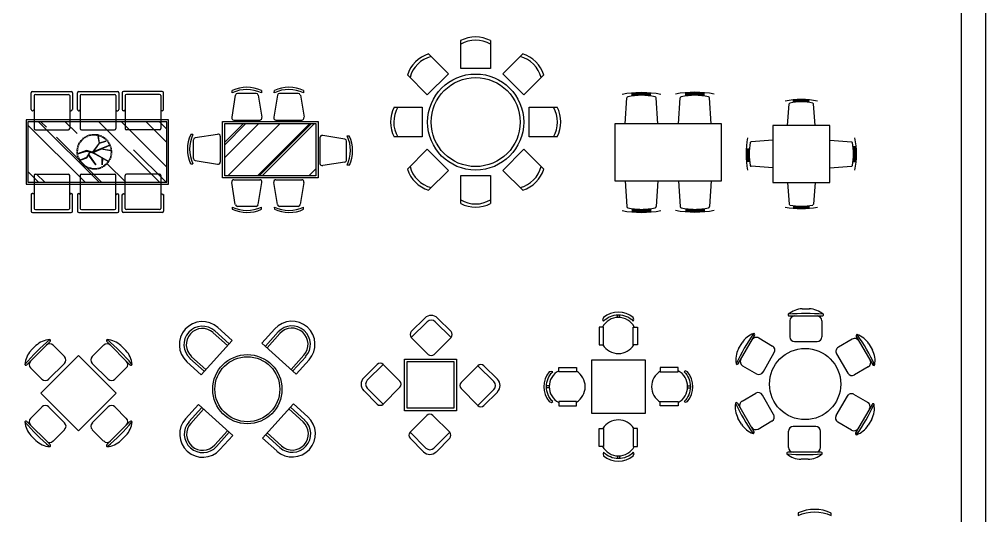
# Model space of a CAD drawing. Header units: inches. Extents: x 10.6 to 53.1, y 11.1 to 35.9.
# Drawn here: x 18.02 to 31.59, y 17.93 to 24.9 of the extents above; entities that cross this region are included whole.
import ezdxf

# ---------------------------------------------------------------- set-up
doc = ezdxf.new("R2010")
doc.units = ezdxf.units.IN
doc.header["$MEASUREMENT"] = 0
for name, color, linetype in [('02', 2, 'Continuous'), ('4', 4, 'Continuous'), ('8', 8, 'Continuous'), ('kadrbm', 4, 'Continuous')]:
    doc.layers.add(name, color=color, linetype=linetype)

# ---------------------------------------------------------------- blocks, each defined once
blk = doc.blocks.new('kadrbm')
at = {"layer": 'kadrbm', "color": 4}
blk.add_lwpolyline([(0, 0), (0, 24.797), (21, 24.797), (21, 0), (0, 0)], close=True, dxfattribs=at)
blk.add_lwpolyline([(20.663, 0.326), (20.663, 24.46), (0.337, 24.46), (0.337, 0.326), (20.663, 0.326)], dxfattribs=at)

msp = doc.modelspace()

# ---------------------------------------------------------------- hatches: boundary and pattern name
at = {"layer": '8'}
h = msp.add_hatch(dxfattribs=at)
h.set_pattern_fill('AR-RROOF', color=256, scale=0.6, angle=315, style=0)
h.set_pattern_definition([(315, (37.8624, 73.46845), (1.357645, -0.509117), [9, -1.2, 3, -0.6]), (315, (38.6388, 73.1163), (0.140007, 0.988535), [1.8, -0.198, 3.6, -0.45]), (315, (38.43514, 73.61694), (2.49043, -1.9219162), [4.8, -0.84, 2.4, -0.6])])
h.paths.add_polyline_path([(18.141, 22.614), (20.091, 22.614), (20.091, 23.464), (18.141, 23.464)])
h = msp.add_hatch(dxfattribs=at)
h.set_pattern_fill('AR-RROOF', color=256, scale=0.02, angle=45, style=0)
h.set_pattern_definition([(45, (-6.25346, 33.8795), (0.431052, 1.149473), [7.62, -1.016, 2.54, -0.508]), (45, (-5.9553, 34.5369), (-0.83696, 0.11854), [1.524, -0.16764, 3.048, -0.381]), (45, (-6.37918, 34.36445), (1.6272224, 2.108564), [4.064, -0.7112, 2.032, -0.508])])
h.paths.add_polyline_path([(20.903, 23.437), (20.903, 22.704), (22.184, 22.704), (22.184, 23.437)])

# ---------------------------------------------------------------- linework, layer by layer
at = {"layer": '02'}
for p, q in [((24.216, 24.21), (24.216, 24.603)), ((24.634, 24.603), (24.635, 24.603)), ((24.635, 24.603), (24.635, 24.21)), ((23.764, 24.415), (23.765, 24.416)), ((23.765, 24.416), (24.043, 24.138)), ((24.808, 24.138), (25.086, 24.416)), ((24.635, 24.21), (24.216, 24.21)), ((23.747, 23.842), (23.469, 24.12)), ((24.043, 24.138), (23.747, 23.842)), ((25.104, 23.842), (24.808, 24.138)), ((25.382, 24.12), (25.104, 23.842)), ((25.382, 24.121), (25.382, 24.12)), ((18.205, 23.888), (18.749, 23.888)), ((18.854, 23.888), (19.398, 23.888)), ((20.027, 23.888), (19.483, 23.888)), ((21.008, 23.87), (21.009, 23.9)), ((21.42, 23.901), (21.419, 23.869)), ((21.599, 23.87), (21.6, 23.9)), ((22.011, 23.901), (22.01, 23.869)), ((26.661, 23.83), (26.661, 23.875)), ((26.673, 23.831), (26.673, 23.876)), ((26.685, 23.832), (26.685, 23.877)), ((26.697, 23.833), (26.697, 23.877)), ((26.709, 23.834), (26.709, 23.877)), ((26.721, 23.835), (26.721, 23.878)), ((26.733, 23.835), (26.733, 23.878)), ((26.745, 23.836), (26.745, 23.878)), ((26.753, 23.836), (26.753, 23.878)), ((26.762, 23.836), (26.762, 23.878)), ((26.774, 23.835), (26.774, 23.878)), ((26.786, 23.835), (26.786, 23.878)), ((26.798, 23.834), (26.798, 23.877)), ((26.81, 23.833), (26.81, 23.877)), ((26.822, 23.832), (26.822, 23.877)), ((26.834, 23.831), (26.834, 23.876)), ((26.846, 23.83), (26.846, 23.875)), ((27.411, 23.83), (27.411, 23.875)), ((27.423, 23.831), (27.423, 23.876)), ((27.435, 23.832), (27.435, 23.877)), ((27.447, 23.833), (27.447, 23.877)), ((27.459, 23.834), (27.459, 23.877)), ((27.471, 23.835), (27.471, 23.878)), ((27.483, 23.835), (27.483, 23.878)), ((27.495, 23.836), (27.495, 23.878)), ((27.503, 23.836), (27.503, 23.878)), ((27.512, 23.836), (27.512, 23.878)), ((27.524, 23.835), (27.524, 23.878)), ((27.536, 23.835), (27.536, 23.878)), ((27.548, 23.834), (27.548, 23.877)), ((27.56, 23.833), (27.56, 23.877)), ((27.572, 23.832), (27.572, 23.877)), ((27.584, 23.831), (27.584, 23.876)), ((27.596, 23.83), (27.596, 23.875)), ((18.187, 23.637), (18.187, 23.87)), ((18.227, 23.83), (18.227, 23.368)), ((18.245, 23.848), (18.709, 23.848)), ((18.727, 23.83), (18.727, 23.368)), ((18.767, 23.87), (18.767, 23.637)), ((18.836, 23.637), (18.836, 23.87)), ((18.876, 23.83), (18.876, 23.368)), ((18.894, 23.848), (19.358, 23.848)), ((19.376, 23.83), (19.376, 23.368)), ((19.416, 23.87), (19.416, 23.637)), ((19.465, 23.87), (19.465, 23.637)), ((19.505, 23.83), (19.505, 23.368)), ((19.987, 23.848), (19.523, 23.848)), ((20.005, 23.83), (20.005, 23.368)), ((20.045, 23.637), (20.045, 23.87)), ((21.051, 23.836), (21.001, 23.527)), ((21.344, 23.861), (21.083, 23.861)), ((21.375, 23.836), (21.426, 23.527)), ((21.643, 23.836), (21.592, 23.527)), ((21.935, 23.861), (21.674, 23.861)), ((21.967, 23.836), (22.017, 23.527)), ((26.523, 23.435), (26.547, 23.798)), ((26.625, 23.825), (26.625, 23.873)), ((26.637, 23.827), (26.637, 23.874)), ((26.649, 23.828), (26.649, 23.874)), ((26.858, 23.828), (26.858, 23.874)), ((26.87, 23.827), (26.87, 23.874)), ((26.882, 23.825), (26.882, 23.873)), ((26.984, 23.435), (26.96, 23.798)), ((27.273, 23.435), (27.297, 23.798)), ((27.375, 23.825), (27.375, 23.873)), ((27.387, 23.827), (27.387, 23.874)), ((27.399, 23.828), (27.399, 23.874)), ((27.608, 23.828), (27.608, 23.874)), ((27.62, 23.827), (27.62, 23.874)), ((27.632, 23.825), (27.632, 23.873)), ((27.734, 23.435), (27.71, 23.798)), ((28.89, 23.736), (28.89, 23.775)), ((28.9, 23.737), (28.9, 23.776)), ((28.91, 23.739), (28.91, 23.777)), ((28.92, 23.74), (28.92, 23.778)), ((28.93, 23.741), (28.93, 23.778)), ((28.94, 23.742), (28.94, 23.779)), ((28.95, 23.742), (28.95, 23.779)), ((28.96, 23.743), (28.96, 23.779)), ((28.97, 23.744), (28.97, 23.78)), ((28.98, 23.744), (28.98, 23.78)), ((28.99, 23.744), (28.99, 23.78)), ((28.997, 23.745), (28.997, 23.78)), ((29.005, 23.744), (29.005, 23.78)), ((29.015, 23.744), (29.015, 23.78)), ((29.025, 23.744), (29.025, 23.78)), ((29.035, 23.743), (29.035, 23.779)), ((29.045, 23.742), (29.045, 23.779)), ((29.055, 23.742), (29.055, 23.779)), ((29.065, 23.741), (29.065, 23.778)), ((29.075, 23.74), (29.075, 23.778)), ((29.085, 23.739), (29.085, 23.777)), ((29.095, 23.737), (29.095, 23.776)), ((29.105, 23.736), (29.105, 23.775)), ((18.205, 23.619), (18.209, 23.619)), ((18.745, 23.619), (18.749, 23.619)), ((18.854, 23.619), (18.858, 23.619)), ((19.394, 23.619), (19.398, 23.619)), ((19.487, 23.619), (19.483, 23.619)), ((20.027, 23.619), (20.023, 23.619)), ((23.282, 23.669), (23.675, 23.669)), ((23.282, 23.667), (23.282, 23.669)), ((23.675, 23.669), (23.675, 23.25)), ((25.176, 23.669), (25.569, 23.669)), ((25.176, 23.25), (25.176, 23.669)), ((28.805, 23.41), (28.826, 23.713)), ((29.19, 23.41), (29.169, 23.713)), ((20.116, 23.489), (18.116, 23.489)), ((18.116, 23.489), (18.116, 22.589)), ((20.116, 22.589), (20.116, 23.489)), ((21.032, 23.487), (21.395, 23.487)), ((21.623, 23.487), (21.986, 23.487)), ((20.091, 23.464), (18.141, 23.464)), ((18.141, 23.464), (18.141, 22.614)), ((18.245, 23.35), (18.709, 23.35)), ((18.894, 23.35), (19.358, 23.35)), ((19.987, 23.35), (19.523, 23.35)), ((20.091, 22.614), (20.091, 23.464)), ((20.457, 23.285), (20.427, 23.283)), ((20.465, 22.948), (20.465, 23.21)), ((20.49, 23.241), (20.8, 23.291)), ((20.84, 23.26), (20.84, 22.898)), ((22.239, 23.241), (22.239, 22.878)), ((22.589, 23.221), (22.279, 23.272)), ((22.623, 23.265), (22.652, 23.264)), ((23.675, 23.25), (23.282, 23.25)), ((25.569, 23.25), (25.176, 23.25)), ((25.569, 23.251), (25.569, 23.25)), ((28.597, 23.203), (28.295, 23.182)), ((29.397, 23.203), (29.7, 23.182)), ((22.614, 22.929), (22.614, 23.19)), ((23.469, 22.799), (23.747, 23.077)), ((23.747, 23.077), (24.043, 22.78)), ((24.808, 22.78), (25.104, 23.077)), ((25.104, 23.077), (25.382, 22.799)), ((28.266, 23.068), (28.229, 23.068)), ((28.267, 23.078), (28.23, 23.078)), ((29.723, 23.118), (29.763, 23.118)), ((29.724, 23.108), (29.763, 23.108)), ((29.726, 23.098), (29.764, 23.098)), ((29.727, 23.088), (29.765, 23.088)), ((29.728, 23.078), (29.765, 23.078)), ((29.729, 23.068), (29.766, 23.068)), ((28.265, 23.048), (28.228, 23.048)), ((28.264, 23.038), (28.228, 23.038)), ((28.264, 23.028), (28.228, 23.028)), ((28.263, 23.018), (28.228, 23.018)), ((28.263, 23.01), (28.228, 23.01)), ((28.263, 23.003), (28.228, 23.003)), ((28.264, 22.993), (28.228, 22.993)), ((28.264, 22.983), (28.228, 22.983)), ((28.265, 22.973), (28.228, 22.973)), ((28.265, 23.058), (28.229, 23.058)), ((28.265, 22.963), (28.229, 22.963)), ((28.266, 22.953), (28.229, 22.953)), ((28.267, 22.943), (28.23, 22.943)), ((28.268, 22.933), (28.23, 22.933)), ((29.727, 22.933), (29.765, 22.933)), ((29.728, 22.943), (29.765, 22.943)), ((29.729, 22.953), (29.766, 22.953)), ((29.73, 23.058), (29.766, 23.058)), ((29.73, 23.048), (29.767, 23.048)), ((29.73, 22.973), (29.767, 22.973)), ((29.73, 22.963), (29.766, 22.963)), ((29.731, 23.038), (29.767, 23.038)), ((29.731, 23.028), (29.767, 23.028)), ((29.731, 22.993), (29.767, 22.993)), ((29.731, 22.983), (29.767, 22.983)), ((29.732, 23.018), (29.767, 23.018)), ((29.732, 23.01), (29.767, 23.01)), ((29.732, 23.003), (29.767, 23.003)), ((19.049, 22.813), (19.047, 22.793)), ((19.067, 22.811), (19.066, 22.791)), ((19.085, 22.812), (19.086, 22.792)), ((19.103, 22.813), (19.105, 22.793)), ((20.426, 22.873), (20.458, 22.874)), ((20.49, 22.917), (20.8, 22.866)), ((22.589, 22.897), (22.279, 22.847)), ((22.653, 22.853), (22.622, 22.854)), ((28.269, 22.923), (28.231, 22.923)), ((28.27, 22.913), (28.232, 22.913)), ((28.272, 22.903), (28.232, 22.903)), ((28.597, 22.818), (28.295, 22.838)), ((29.397, 22.818), (29.7, 22.838)), ((29.723, 22.903), (29.763, 22.903)), ((29.724, 22.913), (29.763, 22.913)), ((29.726, 22.923), (29.764, 22.923)), ((18.227, 22.709), (18.227, 22.247)), ((18.245, 22.727), (18.709, 22.727)), ((18.727, 22.247), (18.727, 22.709)), ((18.876, 22.709), (18.876, 22.247)), ((18.894, 22.727), (19.358, 22.727)), ((19.376, 22.247), (19.376, 22.709)), ((19.505, 22.247), (19.505, 22.709)), ((19.987, 22.727), (19.523, 22.727)), ((20.005, 22.709), (20.005, 22.247)), ((24.043, 22.78), (23.765, 22.502)), ((24.216, 22.316), (24.216, 22.709)), ((24.216, 22.709), (24.635, 22.709)), ((24.635, 22.709), (24.635, 22.316)), ((25.086, 22.503), (24.808, 22.78)), ((18.116, 22.589), (20.116, 22.589)), ((18.141, 22.614), (20.091, 22.614)), ((21.051, 22.299), (21.001, 22.609)), ((21.032, 22.649), (21.395, 22.649)), ((21.375, 22.299), (21.426, 22.609)), ((21.643, 22.299), (21.592, 22.609)), ((21.623, 22.649), (21.986, 22.649)), ((21.967, 22.299), (22.017, 22.609)), ((26.523, 22.635), (26.547, 22.271)), ((26.984, 22.635), (26.96, 22.271)), ((27.273, 22.635), (27.297, 22.271)), ((27.734, 22.635), (27.71, 22.271)), ((28.805, 22.61), (28.826, 22.308)), ((29.19, 22.61), (29.169, 22.308)), ((18.187, 22.44), (18.187, 22.207)), ((18.205, 22.458), (18.209, 22.458)), ((18.745, 22.455), (18.749, 22.455)), ((18.767, 22.207), (18.767, 22.44)), ((18.836, 22.44), (18.836, 22.207)), ((18.854, 22.454), (18.858, 22.454)), ((19.394, 22.45), (19.398, 22.45)), ((19.416, 22.207), (19.416, 22.44)), ((19.465, 22.207), (19.465, 22.44)), ((19.487, 22.45), (19.483, 22.45)), ((20.027, 22.446), (20.023, 22.446)), ((20.045, 22.44), (20.045, 22.207)), ((25.087, 22.503), (25.086, 22.503)), ((21.008, 22.265), (21.009, 22.236)), ((21.344, 22.274), (21.083, 22.274)), ((21.42, 22.235), (21.419, 22.266)), ((21.599, 22.265), (21.6, 22.236)), ((21.935, 22.274), (21.674, 22.274)), ((22.011, 22.235), (22.01, 22.266)), ((24.217, 22.316), (24.216, 22.316)), ((28.89, 22.285), (28.89, 22.245)), ((28.9, 22.283), (28.9, 22.244)), ((28.91, 22.282), (28.91, 22.244)), ((28.92, 22.281), (28.92, 22.243)), ((28.93, 22.28), (28.93, 22.242)), ((28.94, 22.279), (28.94, 22.242)), ((28.95, 22.278), (28.95, 22.241)), ((28.96, 22.277), (28.96, 22.241)), ((28.97, 22.277), (28.97, 22.241)), ((28.98, 22.276), (28.98, 22.241)), ((28.99, 22.276), (28.99, 22.241)), ((28.997, 22.276), (28.997, 22.241)), ((29.005, 22.276), (29.005, 22.241)), ((29.015, 22.276), (29.015, 22.241)), ((29.025, 22.277), (29.025, 22.241)), ((29.035, 22.277), (29.035, 22.241)), ((29.045, 22.278), (29.045, 22.241)), ((29.055, 22.279), (29.055, 22.242)), ((29.065, 22.28), (29.065, 22.242)), ((29.075, 22.281), (29.075, 22.243)), ((29.085, 22.282), (29.085, 22.244)), ((29.095, 22.283), (29.095, 22.244)), ((29.105, 22.285), (29.105, 22.245)), ((18.205, 22.189), (18.749, 22.189)), ((18.245, 22.229), (18.709, 22.229)), ((18.854, 22.189), (19.398, 22.189)), ((18.894, 22.229), (19.358, 22.229)), ((20.027, 22.189), (19.483, 22.189)), ((19.987, 22.229), (19.523, 22.229)), ((26.625, 22.244), (26.625, 22.196)), ((26.637, 22.242), (26.637, 22.195)), ((26.649, 22.241), (26.649, 22.195)), ((26.661, 22.239), (26.661, 22.194)), ((26.673, 22.238), (26.673, 22.193)), ((26.685, 22.237), (26.685, 22.192)), ((26.697, 22.236), (26.697, 22.192)), ((26.709, 22.235), (26.709, 22.192)), ((26.721, 22.234), (26.721, 22.191)), ((26.733, 22.234), (26.733, 22.191)), ((26.745, 22.233), (26.745, 22.191)), ((26.753, 22.233), (26.753, 22.191)), ((26.762, 22.233), (26.762, 22.191)), ((26.774, 22.234), (26.774, 22.191)), ((26.786, 22.234), (26.786, 22.191)), ((26.798, 22.235), (26.798, 22.192)), ((26.81, 22.236), (26.81, 22.192)), ((26.822, 22.237), (26.822, 22.192)), ((26.834, 22.238), (26.834, 22.193)), ((26.846, 22.239), (26.846, 22.194)), ((26.858, 22.241), (26.858, 22.195)), ((26.87, 22.242), (26.87, 22.195)), ((26.882, 22.244), (26.882, 22.196)), ((27.375, 22.244), (27.375, 22.196)), ((27.387, 22.242), (27.387, 22.195)), ((27.399, 22.241), (27.399, 22.195)), ((27.411, 22.239), (27.411, 22.194)), ((27.423, 22.238), (27.423, 22.193)), ((27.435, 22.237), (27.435, 22.192)), ((27.447, 22.236), (27.447, 22.192)), ((27.459, 22.235), (27.459, 22.192)), ((27.471, 22.234), (27.471, 22.191)), ((27.483, 22.234), (27.483, 22.191)), ((27.495, 22.233), (27.495, 22.191)), ((27.503, 22.233), (27.503, 22.191)), ((27.512, 22.233), (27.512, 22.191)), ((27.524, 22.234), (27.524, 22.191)), ((27.536, 22.234), (27.536, 22.191)), ((27.548, 22.235), (27.548, 22.192)), ((27.56, 22.236), (27.56, 22.192)), ((27.572, 22.237), (27.572, 22.192)), ((27.584, 22.238), (27.584, 22.193)), ((27.596, 22.239), (27.596, 22.194)), ((27.608, 22.241), (27.608, 22.195)), ((27.62, 22.242), (27.62, 22.195)), ((27.632, 22.244), (27.632, 22.196)), ((29.01, 20.836), (29.11, 20.836)), ((23.523, 20.518), (23.711, 20.706)), ((23.523, 20.433), (23.745, 20.655)), ((23.859, 20.655), (24.08, 20.433)), ((23.892, 20.706), (24.08, 20.518)), ((26.415, 20.714), (26.415, 20.752)), ((26.444, 20.714), (26.444, 20.752)), ((28.83, 20.736), (29.29, 20.736)), ((28.835, 20.668), (28.835, 20.443)), ((29.285, 20.668), (29.285, 20.443)), ((20.942, 20.32), (20.742, 20.501)), ((20.964, 20.344), (20.764, 20.525)), ((21.008, 20.392), (20.807, 20.573)), ((21.426, 20.354), (21.607, 20.555)), ((21.474, 20.311), (21.655, 20.511)), ((21.498, 20.289), (21.679, 20.49)), ((18.127, 20.05), (18.452, 20.376)), ((19.248, 20.376), (19.573, 20.05)), ((21.008, 20.392), (20.574, 19.911)), ((21.907, 19.92), (21.426, 20.354)), ((23.759, 20.197), (23.523, 20.433)), ((24.08, 20.433), (23.844, 20.197)), ((28.113, 20.066), (28.343, 20.465)), ((28.116, 20.273), (28.166, 20.358)), ((28.399, 20.427), (28.593, 20.314)), ((28.903, 20.376), (29.218, 20.376)), ((29.713, 20.411), (29.518, 20.299)), ((29.769, 20.449), (29.999, 20.051)), ((18.183, 20.249), (18.253, 20.319)), ((18.496, 20.324), (18.655, 20.165)), ((19.204, 20.324), (19.045, 20.165)), ((19.446, 20.319), (19.516, 20.249)), ((28.461, 19.949), (28.618, 20.222)), ((29.945, 20.343), (29.995, 20.257)), ((18.85, 20.183), (18.32, 19.652)), ((19.38, 19.652), (18.85, 20.183)), ((20.574, 19.911), (20.373, 20.092)), ((20.617, 19.959), (20.416, 20.14)), ((20.639, 19.983), (20.438, 20.164)), ((21.835, 19.985), (22.016, 20.186)), ((21.859, 19.964), (22.04, 20.164)), ((21.907, 19.92), (22.088, 20.121)), ((29.493, 20.206), (29.651, 19.934)), ((18.178, 20.006), (18.337, 19.847)), ((18.432, 19.847), (18.655, 20.07)), ((19.045, 20.07), (19.267, 19.847)), ((19.522, 20.006), (19.363, 19.847)), ((22.854, 19.868), (23.042, 20.056)), ((22.905, 19.834), (23.127, 20.056)), ((23.127, 20.056), (23.363, 19.82)), ((24.222, 19.801), (24.458, 20.037)), ((24.458, 20.037), (24.68, 19.816)), ((24.542, 20.037), (24.731, 19.849)), ((28.174, 20.037), (28.368, 19.924)), ((29.938, 20.021), (29.743, 19.909)), ((23.042, 19.499), (22.854, 19.687)), ((23.127, 19.499), (22.905, 19.72)), ((23.363, 19.735), (23.127, 19.499)), ((24.458, 19.48), (24.222, 19.716)), ((24.68, 19.702), (24.458, 19.48)), ((25.458, 19.757), (25.42, 19.757)), ((25.458, 19.728), (25.42, 19.728)), ((27.402, 19.757), (27.44, 19.757)), ((27.402, 19.728), (27.44, 19.728)), ((18.32, 19.652), (18.85, 19.122)), ((18.85, 19.122), (19.38, 19.652)), ((24.731, 19.668), (24.542, 19.48)), ((28.165, 19.538), (28.359, 19.651)), ((28.609, 19.353), (28.452, 19.626)), ((29.642, 19.61), (29.484, 19.338)), ((29.929, 19.523), (29.734, 19.635)), ((18.178, 19.298), (18.337, 19.457)), ((18.655, 19.235), (18.433, 19.457)), ((19.268, 19.458), (19.045, 19.235)), ((19.522, 19.298), (19.363, 19.458)), ((20.535, 19.493), (20.354, 19.293)), ((20.583, 19.45), (20.402, 19.249)), ((20.607, 19.428), (20.427, 19.227)), ((20.535, 19.493), (21.016, 19.059)), ((21.435, 19.021), (21.869, 19.502)), ((21.804, 19.43), (22.004, 19.249)), ((21.825, 19.454), (22.026, 19.273)), ((21.869, 19.502), (22.069, 19.321)), ((28.334, 19.11), (28.104, 19.509)), ((29.99, 19.493), (29.76, 19.095)), ((23.505, 19.103), (23.741, 19.339)), ((23.825, 19.339), (24.062, 19.103)), ((28.157, 19.216), (28.107, 19.302)), ((29.986, 19.287), (29.936, 19.201)), ((18.452, 18.929), (18.127, 19.254)), ((18.496, 18.98), (18.655, 19.139)), ((19.204, 18.98), (19.045, 19.139)), ((19.573, 19.254), (19.248, 18.929)), ((28.39, 19.148), (28.584, 19.261)), ((29.2, 19.184), (28.885, 19.184)), ((29.704, 19.133), (29.509, 19.245)), ((18.254, 18.986), (18.184, 19.056)), ((19.517, 19.056), (19.447, 18.986)), ((20.944, 19.124), (20.763, 18.924)), ((20.968, 19.102), (20.787, 18.902)), ((21.016, 19.059), (20.836, 18.859)), ((21.435, 19.021), (21.635, 18.84)), ((21.478, 19.069), (21.679, 18.888)), ((21.5, 19.093), (21.7, 18.912)), ((23.726, 18.881), (23.505, 19.103)), ((23.693, 18.83), (23.505, 19.018)), ((24.062, 19.103), (23.84, 18.881)), ((24.062, 19.018), (23.874, 18.83)), ((28.817, 18.891), (28.817, 19.116)), ((29.267, 18.891), (29.267, 19.116)), ((26.415, 18.771), (26.415, 18.733)), ((26.444, 18.771), (26.444, 18.733)), ((29.272, 18.824), (28.812, 18.824)), ((29.092, 18.724), (28.993, 18.724))]:
    msp.add_line(p, q, dxfattribs=at)
for points in [[(26.481, 23.853, -0.091245), (27.026, 23.853, -0.091245)], [(27.776, 23.853, 0.091245), (27.231, 23.853, 0.091245)], [(28.771, 23.759, -0.091245), (29.224, 23.759, -0.091245)], [(28.248, 22.783, -0.091245), (28.248, 23.237, -0.091245)], [(29.746, 23.237, -0.091245), (29.746, 22.783, -0.091245)], [(29.224, 22.261, -0.091245), (28.771, 22.261, -0.091245)], [(26.481, 22.216, 0.091245), (27.026, 22.216, 0.091245)], [(27.776, 22.216, -0.091245), (27.231, 22.216, -0.091245)], [(29.418, 17.934), (29.417, 17.967, 0.22351), (28.951, 17.969), (28.953, 17.933, -0.225963), (29.417, 17.934, 0.224559)]]:
    msp.add_lwpolyline(points, format="xyb", dxfattribs=at)
for points in [[(20.873, 23.467), (22.214, 23.467), (22.214, 22.674), (20.873, 22.674)], [(20.903, 23.437), (22.184, 23.437), (22.184, 22.704), (20.903, 22.704)], [(26.378, 22.635), (27.878, 22.635), (27.878, 23.435), (26.378, 23.435)], [(28.597, 23.41), (28.597, 22.61), (29.397, 22.61), (29.397, 23.41)], [(26.16, 20.581), (26.16, 20.331), (26.221, 20.331), (26.221, 20.581)], [(26.7, 20.581), (26.7, 20.331), (26.639, 20.331), (26.639, 20.581)], [(23.429, 20.131), (24.155, 20.131), (24.155, 19.405), (23.429, 19.405)], [(23.466, 20.095), (24.119, 20.095), (24.119, 19.441), (23.466, 19.441)], [(26.805, 19.368), (26.055, 19.368), (26.055, 20.118), (26.805, 20.118)], [(25.592, 20.013), (25.842, 20.013), (25.842, 19.952), (25.592, 19.952)], [(27.268, 20.013), (27.018, 20.013), (27.018, 19.952), (27.268, 19.952)], [(25.592, 19.473), (25.842, 19.473), (25.842, 19.534), (25.592, 19.534)], [(27.268, 19.473), (27.018, 19.473), (27.018, 19.534), (27.268, 19.534)], [(26.16, 18.905), (26.16, 19.154), (26.221, 19.154), (26.221, 18.905)], [(26.7, 18.905), (26.7, 19.154), (26.639, 19.154), (26.639, 18.905)]]:
    msp.add_lwpolyline(points, close=True, dxfattribs=at)
for points in [[(26.221, 20.664, -0.423227), (26.639, 20.664), (26.645, 20.685), (26.639, 20.713, 0.361278), (26.221, 20.713), (26.208, 20.681)], [(25.508, 19.534, -0.423227), (25.508, 19.952), (25.487, 19.958), (25.459, 19.952, 0.361278), (25.459, 19.534), (25.491, 19.521)], [(27.352, 19.952, -0.423227), (27.352, 19.534), (27.373, 19.527), (27.4, 19.534, 0.361278), (27.4, 19.952), (27.368, 19.964)], [(26.639, 18.821, -0.423227), (26.221, 18.821), (26.215, 18.8), (26.221, 18.772, 0.361278), (26.639, 18.772), (26.652, 18.804)]]:
    msp.add_lwpolyline(points, format="xyb", close=True, dxfattribs=at)
for centre, radius in [((24.426, 23.459), 0.675), ((24.426, 23.459), 0.625), ((29.051, 19.78), 0.5), ((21.221, 19.707), 0.486), ((21.221, 19.707), 0.456)]:
    msp.add_circle(centre, radius, dxfattribs=at)
for centre, radius, start, end in [((24.425, 24.201), 0.453, 62.4481, 117.5519), ((24.425, 24.201), 0.408, 58.995, 120.7942), ((23.9, 23.983), 0.453, 107.4481, 162.5519), ((23.9, 23.983), 0.408, 103.995, 165.7942), ((24.95, 23.984), 0.408, 13.995, 75.7942), ((24.95, 23.984), 0.453, 17.4481, 72.5519), ((18.205, 23.87), 0.018, 90, 180), ((18.749, 23.87), 0.018, 0, 90), ((18.854, 23.87), 0.018, 90, 180), ((19.398, 23.87), 0.018, 0, 90), ((19.483, 23.87), 0.018, 90, 180), ((20.027, 23.87), 0.018, 0, 90), ((21.215, 23.464), 0.483, 64.9545, 115.351), ((21.213, 23.439), 0.477, 64.3811, 115.3127), ((21.807, 23.464), 0.483, 64.9545, 115.351), ((21.804, 23.439), 0.477, 64.3811, 115.3127), ((18.245, 23.83), 0.018, 90, 180), ((18.709, 23.83), 0.018, 0, 90), ((18.894, 23.83), 0.018, 90, 180), ((19.358, 23.83), 0.018, 0, 90), ((19.523, 23.83), 0.018, 90, 180), ((19.987, 23.83), 0.018, 0, 90), ((21.083, 23.832), 0.0297, 90.4456, 166.3053), ((21.344, 23.832), 0.0297, 13.6947, 89.5544), ((21.674, 23.832), 0.0297, 90.4456, 166.3053), ((21.935, 23.832), 0.0297, 13.6947, 89.5544), ((26.565, 23.796), 0.018, 101.9645, 176.1255), ((26.771, 22.826), 1.01, 90.9862, 101.9645), ((26.736, 22.826), 1.01, 78.0355, 89.0138), ((26.942, 23.796), 0.018, 3.8745, 78.0355), ((27.315, 23.796), 0.018, 101.9645, 176.1255), ((27.521, 22.826), 1.01, 90.9862, 101.9645), ((27.486, 22.826), 1.01, 78.0355, 89.0138), ((27.692, 23.796), 0.018, 3.8745, 78.0355), ((29.012, 22.903), 0.841, 90.9862, 101.9645), ((28.983, 22.903), 0.841, 78.0355, 89.0138), ((18.205, 23.637), 0.018, 180, 0.104), ((18.745, 23.637), 0.018, 180, 0.104), ((18.854, 23.637), 0.018, 180, 270), ((18.858, 23.637), 0.018, 270, 0), ((19.394, 23.637), 0.018, 180, 270), ((19.398, 23.637), 0.018, 270, 0), ((19.483, 23.637), 0.018, 180, 270), ((19.487, 23.637), 0.018, 270, 0), ((20.023, 23.637), 0.018, 180, 270), ((20.027, 23.637), 0.018, 270, 0), ((23.684, 23.459), 0.453, 152.4481, 207.5519), ((23.684, 23.459), 0.408, 148.995, 210.7942), ((25.168, 23.46), 0.408, 328.995, 30.7942), ((25.168, 23.46), 0.453, 332.4481, 27.5519), ((28.841, 23.712), 0.015, 101.9645, 176.1255), ((29.154, 23.712), 0.015, 3.8745, 78.0355), ((21.032, 23.516), 0.0297, 167.6208, 270), ((21.395, 23.516), 0.0297, 270, 13.6947), ((21.623, 23.516), 0.0297, 167.6208, 270), ((21.986, 23.516), 0.0297, 270, 13.6947), ((18.245, 23.368), 0.018, 180, 270), ((18.709, 23.368), 0.018, 270, 0), ((18.894, 23.368), 0.018, 180, 270), ((19.358, 23.368), 0.018, 270, 0), ((19.523, 23.368), 0.018, 180, 270), ((19.987, 23.368), 0.018, 270, 0), ((20.863, 23.077), 0.483, 154.649, 205.0455), ((20.887, 23.08), 0.477, 154.6873, 205.6189), ((20.495, 23.209), 0.0297, 103.6947, 179.5544), ((20.811, 23.26), 0.0297, 0, 102.3792), ((22.269, 23.241), 0.0297, 77.6208, 180), ((22.584, 23.19), 0.0297, 0.4456, 76.3053), ((22.192, 23.06), 0.477, 334.3811, 25.3127), ((22.216, 23.057), 0.483, 334.9545, 25.351), ((29.104, 22.996), 0.841, 168.0355, 179.0138), ((28.296, 23.167), 0.015, 93.8745, 168.0355), ((29.699, 23.167), 0.015, 11.9645, 86.1255), ((28.891, 22.996), 0.841, 0.9862, 11.9645), ((20.495, 22.949), 0.0297, 180.4456, 256.3053), ((22.579, 22.931), 0.0347, 286.0311, 356.7526), ((29.104, 23.025), 0.841, 180.9862, 191.9645), ((28.891, 23.025), 0.841, 348.0355, 359.0138), ((20.811, 22.898), 0.0297, 256.3053, 0), ((22.273, 22.88), 0.0337, 183.2545, 281.1166), ((23.901, 22.934), 0.453, 197.3605, 252.4557), ((23.901, 22.934), 0.408, 193.995, 255.7942), ((24.951, 22.935), 0.408, 283.995, 345.7942), ((24.951, 22.935), 0.453, 287.4481, 342.5519), ((28.296, 22.853), 0.015, 191.9645, 266.1255), ((29.699, 22.853), 0.015, 273.8745, 348.0355), ((18.245, 22.709), 0.018, 90, 180), ((18.709, 22.709), 0.018, 0, 90), ((18.894, 22.709), 0.018, 90, 180), ((19.358, 22.709), 0.018, 0, 90), ((19.523, 22.709), 0.018, 90, 180), ((19.987, 22.709), 0.018, 0, 90), ((21.032, 22.619), 0.0297, 90, 192.3792), ((21.395, 22.619), 0.0297, 346.3053, 90), ((21.623, 22.619), 0.0297, 90, 192.3792), ((21.986, 22.619), 0.0297, 346.3053, 90), ((18.205, 22.44), 0.018, 89.6202, 179.6202), ((18.209, 22.44), 0.018, 359.6202, 89.6202), ((18.745, 22.437), 0.018, 89.6202, 179.6202), ((18.749, 22.437), 0.018, 359.6202, 89.6202), ((18.854, 22.436), 0.018, 89.6202, 179.6202), ((18.858, 22.436), 0.018, 359.6202, 89.6202), ((19.394, 22.432), 0.018, 89.6202, 179.6202), ((19.398, 22.432), 0.018, 359.6202, 89.6202), ((19.483, 22.432), 0.018, 89.6202, 179.6202), ((19.487, 22.432), 0.018, 359.6202, 89.6202), ((20.023, 22.428), 0.018, 89.6202, 179.6202), ((20.027, 22.428), 0.018, 359.6202, 89.6202), ((18.245, 22.247), 0.018, 180, 270), ((18.709, 22.247), 0.018, 270, 0), ((18.894, 22.247), 0.018, 180, 270), ((19.358, 22.247), 0.018, 270, 0), ((19.523, 22.247), 0.018, 180, 270), ((19.987, 22.247), 0.018, 270, 0), ((21.213, 22.696), 0.477, 244.6873, 295.6189), ((21.083, 22.304), 0.0297, 193.6947, 269.5544), ((21.344, 22.304), 0.0297, 270.4456, 346.3053), ((21.804, 22.696), 0.477, 244.6873, 295.6189), ((21.674, 22.304), 0.0297, 193.6947, 269.5544), ((21.935, 22.304), 0.0297, 270.4456, 346.3053), ((24.426, 22.717), 0.408, 238.995, 300.7942), ((24.426, 22.717), 0.453, 242.4481, 297.5519), ((26.565, 22.273), 0.018, 183.8745, 258.0355), ((26.771, 23.243), 1.01, 258.0355, 269.0138), ((26.736, 23.243), 1.01, 270.9862, 281.9645), ((26.942, 22.273), 0.018, 281.9645, 356.1255), ((27.315, 22.273), 0.018, 183.8745, 258.0355), ((27.521, 23.243), 1.01, 258.0355, 269.0138), ((27.486, 23.243), 1.01, 270.9862, 281.9645), ((27.692, 22.273), 0.018, 281.9645, 356.1255), ((28.841, 22.309), 0.015, 183.8745, 258.0355), ((29.012, 23.117), 0.841, 258.0355, 269.0138), ((28.983, 23.117), 0.841, 270.9862, 281.9645), ((29.154, 22.309), 0.015, 281.9645, 356.1255), ((18.205, 22.207), 0.018, 180, 270), ((18.749, 22.207), 0.018, 270, 0), ((18.854, 22.207), 0.018, 180, 270), ((19.398, 22.207), 0.018, 270, 0), ((19.483, 22.207), 0.018, 180, 270), ((20.027, 22.207), 0.018, 270, 0), ((21.215, 22.672), 0.483, 244.649, 295.0455), ((21.807, 22.672), 0.483, 244.649, 295.0455), ((28.821, 20.752), 0.01, 130.7265, 202.67), ((29.02, 20.52), 0.316, 91.7651, 130.7265), ((29.06, 18.058), 2.713, 84.8023, 95.1977), ((29.1, 20.52), 0.316, 49.2735, 88.2349), ((29.299, 20.752), 0.01, 337.33, 49.2735), ((20.59, 20.333), 0.324, 47.9525, 227.9525), ((21.847, 20.338), 0.324, 317.9525, 137.9525), ((23.802, 20.616), 0.128, 45, 135), ((23.802, 20.598), 0.0804, 45, 135), ((26.43, 20.462), 0.253, 28.0535, 151.9465), ((28.83, 20.756), 0.02, 202.67, 270), ((28.903, 20.668), 0.0675, 90, 180), ((29.218, 20.668), 0.0675, 0, 90), ((29.29, 20.756), 0.02, 270, 337.33), ((20.59, 20.333), 0.259, 47.9525, 227.9525), ((20.59, 20.333), 0.227, 47.9525, 227.9525), ((21.847, 20.338), 0.259, 317.9525, 137.9525), ((21.847, 20.338), 0.227, 317.9525, 137.9525), ((23.565, 20.476), 0.0598, 135, 225), ((24.038, 20.476), 0.0598, 315, 45), ((30.547, 18.927), 2.713, 144.8023, 155.1977), ((28.434, 20.192), 0.316, 109.2735, 148.2349), ((28.333, 20.481), 0.01, 37.33, 109.2735), ((28.325, 20.475), 0.02, 330, 37.33), ((20.183, 18.319), 2.713, 129.8023, 140.1977), ((18.47, 20.089), 0.316, 94.2735, 133.2349), ((18.447, 20.393), 0.01, 22.33, 94.2735), ((18.438, 20.39), 0.02, 315, 22.33), ((19.262, 20.39), 0.02, 157.67, 225), ((19.253, 20.394), 0.01, 85.7265, 157.67), ((19.23, 20.089), 0.316, 46.7651, 85.7265), ((17.517, 18.32), 2.713, 39.8023, 50.1977), ((28.365, 20.368), 0.0675, 60, 150), ((28.903, 20.443), 0.0675, 180, 270), ((29.218, 20.443), 0.0675, 270, 0), ((29.746, 20.353), 0.0675, 30, 120), ((29.786, 20.459), 0.02, 142.67, 210), ((29.778, 20.465), 0.01, 70.7265, 142.67), ((27.564, 18.911), 2.713, 24.8023, 35.1977), ((29.677, 20.177), 0.316, 31.7651, 70.7265), ((18.413, 20.032), 0.316, 136.7651, 175.7265), ((18.448, 20.277), 0.0675, 45, 135), ((19.252, 20.277), 0.0675, 45, 135), ((19.287, 20.033), 0.316, 4.2735, 43.2349), ((26.43, 20.462), 0.253, 211.0762, 328.9238), ((28.394, 20.123), 0.316, 151.7651, 190.7265), ((28.56, 20.256), 0.0675, 330, 60), ((29.551, 20.24), 0.0675, 120, 210), ((29.717, 20.108), 0.316, 349.2735, 28.2349), ((18.226, 20.054), 0.0675, 135, 225), ((18.607, 20.117), 0.0675, 315, 45), ((19.092, 20.118), 0.0675, 135, 225), ((19.474, 20.054), 0.0675, 315, 45), ((23.802, 20.239), 0.0598, 225, 315), ((28.207, 20.095), 0.0675, 150, 240), ((29.904, 20.08), 0.0675, 300, 30), ((18.109, 20.055), 0.01, 175.7265, 247.67), ((18.112, 20.064), 0.02, 247.67, 315), ((19.587, 20.065), 0.02, 225, 292.33), ((19.591, 20.055), 0.01, 292.33, 4.2735), ((23.085, 20.014), 0.0598, 45, 135), ((24.5, 19.995), 0.0598, 45, 135), ((25.711, 19.743), 0.253, 118.0535, 241.9465), ((25.711, 19.743), 0.253, 301.0762, 58.9238), ((27.149, 19.743), 0.253, 121.0762, 238.9238), ((27.149, 19.743), 0.253, 298.0535, 61.9465), ((28.094, 20.066), 0.01, 190.7265, 262.67), ((28.095, 20.076), 0.02, 262.67, 330), ((28.402, 19.983), 0.0675, 240, 330), ((30.016, 20.061), 0.02, 210, 277.33), ((30.017, 20.051), 0.01, 277.33, 349.2735), ((18.385, 19.895), 0.0675, 225, 315), ((19.315, 19.895), 0.0675, 225, 315), ((22.945, 19.777), 0.128, 135, 225), ((22.962, 19.777), 0.0804, 135, 225), ((23.321, 19.777), 0.0598, 315, 45), ((24.623, 19.759), 0.0804, 315, 45), ((24.64, 19.759), 0.128, 315, 45), ((29.709, 19.967), 0.0675, 210, 300), ((24.264, 19.759), 0.0598, 135, 225), ((28.198, 19.48), 0.0675, 120, 210), ((28.393, 19.592), 0.0675, 30, 120), ((29.7, 19.577), 0.0675, 60, 150), ((18.385, 19.41), 0.0675, 45, 135), ((19.315, 19.41), 0.0675, 45, 135), ((23.085, 19.541), 0.0598, 225, 315), ((24.5, 19.522), 0.0598, 225, 315), ((28.385, 19.452), 0.316, 169.2735, 208.2349), ((28.085, 19.509), 0.01, 97.33, 169.2735), ((30.538, 20.648), 2.713, 204.8023, 215.1977), ((28.086, 19.499), 0.02, 30, 97.33), ((27.556, 20.633), 2.713, 324.8023, 335.1977), ((29.895, 19.464), 0.0675, 330, 60), ((29.708, 19.436), 0.316, 331.7651, 10.7265), ((30.007, 19.483), 0.02, 82.67, 150), ((30.008, 19.493), 0.01, 10.7265, 82.67), ((18.226, 19.25), 0.0675, 135, 225), ((19.474, 19.251), 0.0675, 315, 45), ((20.595, 19.076), 0.324, 137.9525, 317.9525), ((21.852, 19.08), 0.324, 227.9525, 47.9525), ((21.852, 19.08), 0.259, 227.9525, 47.9525), ((23.783, 19.297), 0.0598, 45, 135), ((26.43, 19.024), 0.253, 31.0762, 148.9238), ((28.551, 19.319), 0.0675, 300, 30), ((29.543, 19.304), 0.0675, 150, 240), ((18.109, 19.249), 0.01, 112.33, 184.2735), ((18.414, 19.272), 0.316, 184.2735, 223.2349), ((20.183, 20.985), 2.713, 219.8023, 230.1977), ((18.113, 19.24), 0.02, 45, 112.33), ((18.608, 19.187), 0.0675, 315, 45), ((19.093, 19.187), 0.0675, 135, 225), ((17.517, 20.985), 2.713, 309.8023, 320.1977), ((19.287, 19.272), 0.316, 316.7651, 355.7265), ((19.588, 19.24), 0.02, 67.67, 135), ((19.591, 19.249), 0.01, 355.7265, 67.67), ((20.595, 19.076), 0.259, 137.9525, 317.9525), ((20.595, 19.076), 0.227, 137.9525, 317.9525), ((21.852, 19.08), 0.227, 227.9525, 47.9525), ((28.425, 19.383), 0.316, 211.7651, 250.7265), ((28.356, 19.207), 0.0675, 210, 300), ((28.885, 19.116), 0.0675, 90, 180), ((29.2, 19.116), 0.0675, 0, 90), ((29.737, 19.191), 0.0675, 240, 330), ((29.668, 19.367), 0.316, 289.2735, 328.2349), ((23.547, 19.06), 0.0598, 135, 225), ((24.019, 19.06), 0.0598, 315, 45), ((28.324, 19.094), 0.01, 250.7265, 322.67), ((28.316, 19.1), 0.02, 322.67, 30), ((29.777, 19.085), 0.02, 150, 217.33), ((29.769, 19.079), 0.01, 217.33, 289.2735), ((18.47, 19.216), 0.316, 226.7651, 265.7265), ((18.448, 19.028), 0.0675, 225, 315), ((18.447, 18.911), 0.01, 265.7265, 337.67), ((18.438, 18.915), 0.02, 337.67, 45), ((19.252, 19.028), 0.0675, 225, 315), ((19.262, 18.915), 0.02, 135, 202.33), ((19.253, 18.911), 0.01, 202.33, 274.2735), ((19.23, 19.216), 0.316, 274.2735, 313.2349), ((23.783, 18.938), 0.0804, 225, 315), ((26.43, 19.024), 0.253, 208.0535, 331.9465), ((28.885, 18.891), 0.0675, 180, 270), ((29.2, 18.891), 0.0675, 270, 0), ((23.783, 18.92), 0.128, 225, 315), ((28.803, 18.808), 0.01, 157.33, 229.2735), ((28.812, 18.804), 0.02, 90, 157.33), ((29.042, 21.502), 2.713, 264.8023, 275.1977), ((29.002, 19.039), 0.316, 229.2735, 268.2349), ((29.082, 19.039), 0.316, 271.7651, 310.7265), ((29.272, 18.804), 0.02, 22.67, 90), ((29.281, 18.808), 0.01, 310.7265, 22.67)]:
    msp.add_arc(centre, radius, start, end, dxfattribs=at)
at = {"layer": '4'}
for p, q in [((18.902, 23.195), (18.887, 23.209)), ((18.915, 23.208), (18.901, 23.223)), ((18.928, 23.22), (18.916, 23.236)), ((18.943, 23.231), (18.932, 23.248)), ((18.958, 23.241), (18.948, 23.258)), ((18.974, 23.249), (18.966, 23.267)), ((18.991, 23.256), (18.984, 23.275)), ((19.008, 23.262), (19.002, 23.281)), ((19.025, 23.266), (19.021, 23.286)), ((19.043, 23.269), (19.041, 23.289)), ((19.061, 23.271), (19.06, 23.291)), ((19.079, 23.271), (19.08, 23.291)), ((19.097, 23.27), (19.099, 23.29)), ((19.115, 23.267), (19.119, 23.287)), ((19.125, 23.254), (19.141, 23.161)), ((19.145, 23.165), (19.125, 23.254)), ((19.133, 23.263), (19.138, 23.283)), ((19.15, 23.258), (19.157, 23.277)), ((19.167, 23.251), (19.175, 23.27)), ((19.183, 23.243), (19.192, 23.261)), ((19.198, 23.234), (19.209, 23.251)), ((19.213, 23.224), (19.225, 23.24)), ((19.227, 23.212), (19.24, 23.227)), ((19.24, 23.2), (19.254, 23.213)), ((19.252, 23.186), (19.267, 23.198)), ((18.844, 23.066), (18.824, 23.068)), ((18.847, 23.084), (18.827, 23.087)), ((18.851, 23.101), (18.832, 23.106)), ((18.856, 23.118), (18.837, 23.125)), ((18.863, 23.135), (18.845, 23.143)), ((18.871, 23.151), (18.853, 23.161)), ((18.88, 23.167), (18.863, 23.178)), ((18.891, 23.182), (18.875, 23.194)), ((19.141, 23.161), (19.047, 23.036)), ((19.291, 23.133), (19.047, 23.036)), ((19.057, 23.031), (19.163, 23.077)), ((19.059, 23.038), (19.147, 23.161)), ((19.234, 23.193), (19.145, 23.165)), ((19.147, 23.161), (19.234, 23.193)), ((19.3, 23.061), (19.163, 23.077)), ((19.172, 23.081), (19.291, 23.133)), ((19.172, 23.081), (19.3, 23.061)), ((19.263, 23.171), (19.279, 23.183)), ((19.272, 23.156), (19.29, 23.166)), ((19.281, 23.14), (19.299, 23.149)), ((19.288, 23.124), (19.306, 23.131)), ((19.294, 23.106), (19.313, 23.112)), ((19.298, 23.089), (19.318, 23.093)), ((19.301, 23.071), (19.321, 23.074)), ((18.843, 23.048), (18.823, 23.048)), ((18.843, 23.03), (18.823, 23.029)), ((18.845, 23.012), (18.825, 23.009)), ((18.848, 22.994), (18.828, 22.99)), ((18.852, 22.976), (18.833, 22.971)), ((18.963, 23.058), (18.836, 23.013)), ((18.836, 23.013), (18.963, 23.052)), ((18.858, 22.959), (18.839, 22.952)), ((18.865, 22.943), (18.847, 22.934)), ((18.874, 22.927), (18.856, 22.917)), ((18.961, 22.961), (18.875, 22.922)), ((18.875, 22.922), (18.966, 22.957)), ((19.015, 23.045), (18.961, 22.961)), ((19.047, 23.038), (18.963, 23.058)), ((18.963, 23.052), (19.057, 23.029)), ((18.966, 22.957), (19.016, 23.04)), ((19.095, 22.859), (18.99, 23)), ((18.995, 23), (19.095, 22.859)), ((19.184, 22.955), (19.049, 23.029)), ((19.059, 23.031), (19.268, 22.909)), ((19.184, 22.857), (19.184, 22.955)), ((19.188, 22.953), (19.184, 22.857)), ((19.268, 22.909), (19.188, 22.953)), ((19.275, 22.931), (19.293, 22.922)), ((19.283, 22.948), (19.301, 22.939)), ((19.29, 22.964), (19.309, 22.958)), ((19.295, 22.982), (19.314, 22.976)), ((19.299, 22.999), (19.319, 22.996)), ((19.302, 23.017), (19.322, 23.015)), ((19.303, 23.053), (19.323, 23.054)), ((19.303, 23.035), (19.323, 23.035)), ((18.883, 22.911), (18.867, 22.9)), ((18.894, 22.897), (18.879, 22.884)), ((18.906, 22.883), (18.891, 22.869)), ((18.919, 22.871), (18.905, 22.856)), ((18.933, 22.859), (18.921, 22.843)), ((18.947, 22.849), (18.937, 22.832)), ((18.963, 22.839), (18.953, 22.822)), ((18.979, 22.831), (18.971, 22.813)), ((18.996, 22.825), (18.989, 22.806)), ((19.013, 22.819), (19.008, 22.8)), ((19.031, 22.815), (19.027, 22.796)), ((19.121, 22.816), (19.125, 22.797)), ((19.138, 22.821), (19.144, 22.802)), ((19.155, 22.827), (19.162, 22.808)), ((19.172, 22.834), (19.18, 22.816)), ((19.188, 22.842), (19.198, 22.825)), ((19.203, 22.852), (19.214, 22.835)), ((19.218, 22.862), (19.23, 22.847)), ((19.231, 22.874), (19.245, 22.86)), ((19.244, 22.887), (19.259, 22.874)), ((19.255, 22.901), (19.271, 22.889)), ((19.266, 22.916), (19.282, 22.905))]:
    msp.add_line(p, q, dxfattribs=at)

# ---------------------------------------------------------------- block references
at = {"layer": 'kadrbm'}
msp.add_blockref('kadrbm', (10.585, 11.088), dxfattribs=at)

doc.saveas('drawing.dxf')
